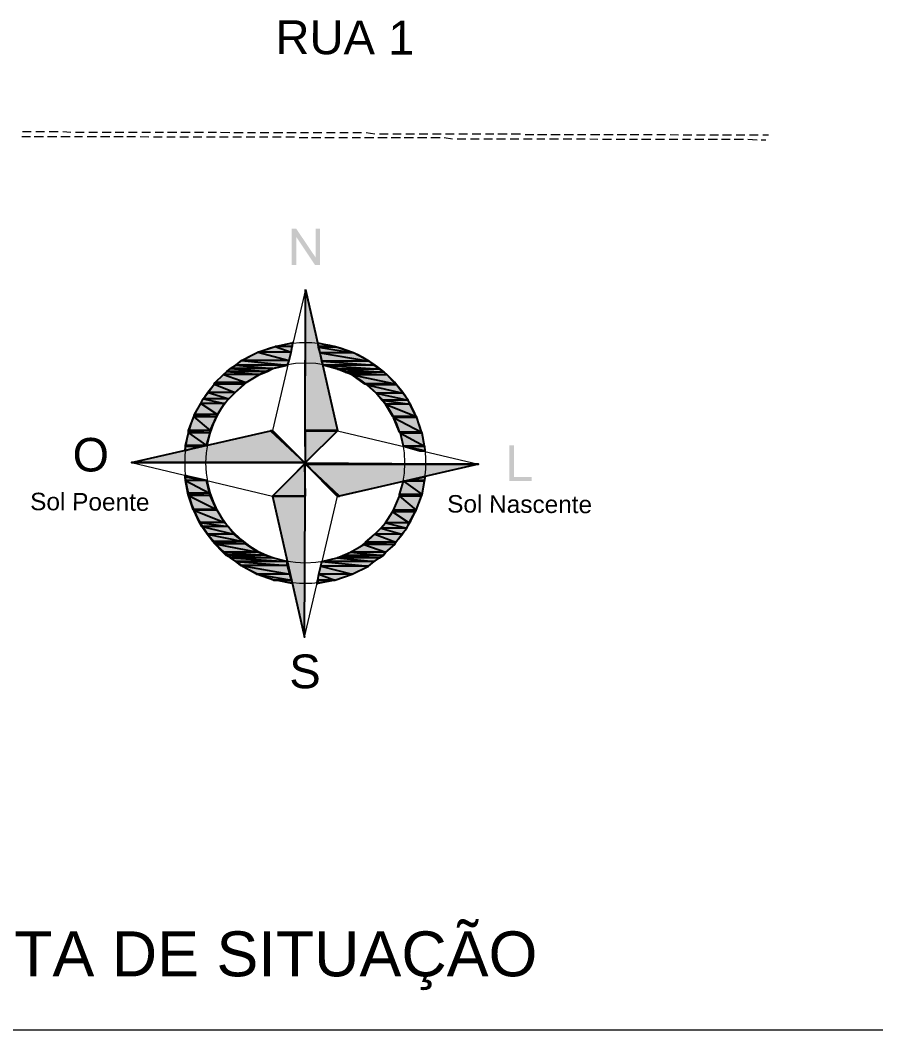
# Model space of a CAD drawing. Header units: millimetres. Extents: x 40 to 176, y -32 to 59.
# Drawn here: x 139.939 to 144.076, y -18.256 to -13.414 of the extents above; entities that cross this region are included whole.
import ezdxf

# ---------------------------------------------------------------- set-up
doc = ezdxf.new("R2010")
doc.units = ezdxf.units.MM
doc.layers.add('18 - Planta de situação', color=6, linetype='Continuous')
doc.styles.add('Arial0', font='arial.ttf', dxfattribs={"height": 3.14658})

msp = doc.modelspace()

# ---------------------------------------------------------------- hatches: boundary and pattern name
at = {"layer": '18 - Planta de situação', "true_color": 0x989898}
for points in [[(141.241, -14.5877), (141.241, -14.4145), (141.2634, -14.4145), (141.3556, -14.5514), (141.3556, -14.4145), (141.3779, -14.4145), (141.3779, -14.5877), (141.3528, -14.5877), (141.2634, -14.4536), (141.2634, -14.5877)], [(142.2858, -15.6241), (142.2858, -15.4537), (142.3082, -15.4537), (142.3082, -15.6046), (142.392, -15.6046), (142.392, -15.6241)]]:
    msp.add_hatch(color=252, dxfattribs=at).paths.add_polyline_path(points)
at = {"layer": '18 - Planta de situação', "true_color": 0x000008}
for points in [[(141.3081, -14.7051), (141.4617, -15.3811), (141.3053, -15.3811)], [(141.3667, -14.9621), (141.445, -14.9788), (141.3695, -14.9788)], [(141.1488, -15.3811), (141.1516, -15.3839), (141.1405, -15.3839)], [(141.3053, -15.3839), (141.4617, -15.3839), (141.3081, -15.5347)], [(140.7326, -15.4565), (140.8108, -15.4565), (140.7298, -15.4789)], [(141.7774, -15.4565), (141.878, -15.4565), (141.8807, -15.4789)], [(140.4728, -15.5347), (141.3025, -15.5347), (141.3053, -15.5375)], [(141.3053, -15.5375), (141.3053, -15.5431), (141.3025, -15.5431)], [(141.3053, -15.5375), (142.1377, -15.5431), (141.3081, -15.5431)], [(141.3081, -15.5431), (142.1377, -15.5431), (141.4701, -15.6968)], [(140.7298, -15.5962), (140.755, -15.6046), (140.7298, -15.6046)], [(141.8807, -15.6046), (141.878, -15.6213), (141.7997, -15.6213)], [(141.1656, -16.099), (141.241, -16.099), (141.2438, -16.1158)], [(141.3667, -16.099), (141.4478, -16.099), (141.3667, -16.1158)]]:
    msp.add_hatch(color=8, dxfattribs=at).paths.add_polyline_path(points)
h = msp.add_hatch(color=8, dxfattribs=at)
h.paths.add_polyline_path([(141.2382, -15.0068), (141.079, -15.0068), (141.2299, -15.0459)])
h.paths.add_polyline_path([(141.079, -15.0068), (141.2299, -15.0459), (141.0008, -15.0459)])
h = msp.add_hatch(color=8, dxfattribs=at)
h.paths.add_polyline_path([(141.2438, -14.9788), (141.1628, -14.9788), (141.2382, -15.0068)])
h.paths.add_polyline_path([(141.1628, -14.9788), (141.2382, -15.0068), (141.079, -15.0068)])
h = msp.add_hatch(color=8, dxfattribs=at)
h.paths.add_polyline_path([(141.2466, -14.9621), (141.2438, -14.9621), (141.2438, -14.9788)])
h.paths.add_polyline_path([(141.2438, -14.9621), (141.2438, -14.9788), (141.1628, -14.9788)])
h = msp.add_hatch(color=8, dxfattribs=at)
h.paths.add_polyline_path([(141.445, -14.9788), (141.3695, -14.9788), (141.4561, -14.9816)])
h.paths.add_polyline_path([(141.3695, -14.9788), (141.4561, -14.9816), (141.3695, -14.9816)])
h = msp.add_hatch(color=8, dxfattribs=at)
h.paths.add_polyline_path([(141.4561, -14.9816), (141.3695, -14.9816), (141.5371, -15.0096)])
h.paths.add_polyline_path([(141.3695, -14.9816), (141.5371, -15.0096), (141.3779, -15.0096)])
h = msp.add_hatch(color=8, dxfattribs=at)
h.paths.add_polyline_path([(141.2299, -15.0459), (141.0008, -15.0459), (141.2215, -15.0682)])
h.paths.add_polyline_path([(141.0008, -15.0459), (141.2215, -15.0682), (140.9729, -15.0682)])
h = msp.add_hatch(color=8, dxfattribs=at)
h.paths.add_polyline_path([(141.5371, -15.0096), (141.3779, -15.0096), (141.6126, -15.0487)])
h.paths.add_polyline_path([(141.3779, -15.0096), (141.6126, -15.0487), (141.3863, -15.0487)])
h = msp.add_hatch(color=8, dxfattribs=at)
h.paths.add_polyline_path([(141.6126, -15.0487), (141.3863, -15.0487), (141.6377, -15.0682)])
h.paths.add_polyline_path([(141.3863, -15.0487), (141.6377, -15.0682), (141.3919, -15.0682)])
h = msp.add_hatch(color=8, dxfattribs=at)
h.paths.add_polyline_path([(141.1237, -15.099), (140.9309, -15.099), (141.0874, -15.1129)])
h.paths.add_polyline_path([(140.9309, -15.099), (141.0874, -15.1129), (140.9142, -15.1129)])
h = msp.add_hatch(color=8, dxfattribs=at)
h.paths.add_polyline_path([(141.1516, -15.085), (140.9477, -15.085), (141.1237, -15.099)])
h.paths.add_polyline_path([(140.9477, -15.085), (141.1237, -15.099), (140.9309, -15.099)])
h = msp.add_hatch(color=8, dxfattribs=at)
h.paths.add_polyline_path([(141.2215, -15.0682), (140.9729, -15.0682), (141.1516, -15.085)])
h.paths.add_polyline_path([(140.9729, -15.0682), (141.1516, -15.085), (140.9477, -15.085)])
h = msp.add_hatch(color=8, dxfattribs=at)
h.paths.add_polyline_path([(141.6377, -15.0682), (141.3919, -15.0682), (141.6629, -15.0878)])
h.paths.add_polyline_path([(141.3919, -15.0682), (141.6629, -15.0878), (141.4617, -15.0878)])
h = msp.add_hatch(color=8, dxfattribs=at)
h.paths.add_polyline_path([(141.6629, -15.0878), (141.4617, -15.0878), (141.6852, -15.1017)])
h.paths.add_polyline_path([(141.4617, -15.0878), (141.6852, -15.1017), (141.498, -15.1017)])
h = msp.add_hatch(color=8, dxfattribs=at)
h.paths.add_polyline_path([(141.6852, -15.1017), (141.498, -15.1017), (141.6992, -15.1157)])
h.paths.add_polyline_path([(141.498, -15.1017), (141.6992, -15.1157), (141.5316, -15.1157)])
h = msp.add_hatch(color=8, dxfattribs=at)
h.paths.add_polyline_path([(141.0231, -15.152), (140.8751, -15.152), (141.0148, -15.1604)])
h.paths.add_polyline_path([(140.8751, -15.152), (141.0148, -15.1604), (140.8695, -15.1604)])
h = msp.add_hatch(color=8, dxfattribs=at)
h.paths.add_polyline_path([(141.0874, -15.1129), (140.9142, -15.1129), (141.0231, -15.152)])
h.paths.add_polyline_path([(140.9142, -15.1129), (141.0231, -15.152), (140.8751, -15.152)])
h = msp.add_hatch(color=8, dxfattribs=at)
h.paths.add_polyline_path([(141.6992, -15.1157), (141.5316, -15.1157), (141.7383, -15.1576)])
h.paths.add_polyline_path([(141.5316, -15.1157), (141.7383, -15.1576), (141.5902, -15.1576)])
h = msp.add_hatch(color=8, dxfattribs=at)
h.paths.add_polyline_path([(140.9701, -15.1995), (140.8416, -15.1995), (140.9393, -15.2302)])
h.paths.add_polyline_path([(140.8416, -15.1995), (140.9393, -15.2302), (140.8164, -15.2302)])
h = msp.add_hatch(color=8, dxfattribs=at)
h.paths.add_polyline_path([(141.0148, -15.1604), (140.8695, -15.1604), (140.9701, -15.1995)])
h.paths.add_polyline_path([(140.8695, -15.1604), (140.9701, -15.1995), (140.8416, -15.1995)])
h = msp.add_hatch(color=8, dxfattribs=at)
h.paths.add_polyline_path([(141.7383, -15.1576), (141.5902, -15.1576), (141.7439, -15.1632)])
h.paths.add_polyline_path([(141.5902, -15.1576), (141.7439, -15.1632), (141.6014, -15.1632)])
h = msp.add_hatch(color=8, dxfattribs=at)
h.paths.add_polyline_path([(141.7439, -15.1632), (141.6014, -15.1632), (141.7746, -15.2023)])
h.paths.add_polyline_path([(141.6014, -15.1632), (141.7746, -15.2023), (141.6461, -15.2023)])
h = msp.add_hatch(color=8, dxfattribs=at)
h.paths.add_polyline_path([(140.9393, -15.2302), (140.8164, -15.2302), (140.9198, -15.2526)])
h.paths.add_polyline_path([(140.8164, -15.2302), (140.9198, -15.2526), (140.8052, -15.2526)])
h = msp.add_hatch(color=8, dxfattribs=at)
h.paths.add_polyline_path([(141.7746, -15.2023), (141.6461, -15.2023), (141.7997, -15.2358)])
h.paths.add_polyline_path([(141.6461, -15.2023), (141.7997, -15.2358), (141.674, -15.2358)])
h = msp.add_hatch(color=8, dxfattribs=at)
h.paths.add_polyline_path([(141.7997, -15.2358), (141.674, -15.2358), (141.8081, -15.2554)])
h.paths.add_polyline_path([(141.674, -15.2358), (141.8081, -15.2554), (141.6908, -15.2554)])
h = msp.add_hatch(color=8, dxfattribs=at)
h.paths.add_polyline_path([(140.9198, -15.2526), (140.8052, -15.2526), (140.8863, -15.3057)])
h.paths.add_polyline_path([(140.8052, -15.2526), (140.8863, -15.3057), (140.7745, -15.3057)])
h = msp.add_hatch(color=8, dxfattribs=at)
h.paths.add_polyline_path([(141.8081, -15.2554), (141.6908, -15.2554), (141.8388, -15.3141)])
h.paths.add_polyline_path([(141.6908, -15.2554), (141.8388, -15.3141), (141.7271, -15.3141)])
h = msp.add_hatch(color=8, dxfattribs=at)
h.paths.add_polyline_path([(140.8807, -15.3168), (140.7717, -15.3168), (140.8499, -15.3811)])
h.paths.add_polyline_path([(140.7717, -15.3168), (140.8499, -15.3811), (140.7466, -15.3811)])
h = msp.add_hatch(color=8, dxfattribs=at)
h.paths.add_polyline_path([(140.8863, -15.3057), (140.7745, -15.3057), (140.8807, -15.3168)])
h.paths.add_polyline_path([(140.7745, -15.3057), (140.8807, -15.3168), (140.7717, -15.3168)])
h = msp.add_hatch(color=8, dxfattribs=at)
h.paths.add_polyline_path([(141.8388, -15.3141), (141.7271, -15.3141), (141.8416, -15.3196)])
h.paths.add_polyline_path([(141.7271, -15.3141), (141.8416, -15.3196), (141.7299, -15.3196)])
h = msp.add_hatch(color=8, dxfattribs=at)
h.paths.add_polyline_path([(141.8416, -15.3196), (141.7299, -15.3196), (141.864, -15.3895)])
h.paths.add_polyline_path([(141.7299, -15.3196), (141.864, -15.3895), (141.7578, -15.3895)])
h = msp.add_hatch(color=8, dxfattribs=at)
h.paths.add_polyline_path([(141.1516, -15.3839), (141.1405, -15.3839), (141.3025, -15.5347)])
h.paths.add_polyline_path([(141.1405, -15.3839), (141.3025, -15.5347), (140.4728, -15.5347)])
h = msp.add_hatch(color=8, dxfattribs=at)
h.paths.add_polyline_path([(140.8499, -15.3923), (140.7466, -15.3923), (140.8332, -15.4537)])
h.paths.add_polyline_path([(140.7466, -15.3923), (140.8332, -15.4537), (140.7326, -15.4537)])
h = msp.add_hatch(color=8, dxfattribs=at)
h.paths.add_polyline_path([(140.8499, -15.3811), (140.7466, -15.3811), (140.8499, -15.3923)])
h.paths.add_polyline_path([(140.7466, -15.3811), (140.8499, -15.3923), (140.7466, -15.3923)])
h = msp.add_hatch(color=8, dxfattribs=at)
h.paths.add_polyline_path([(141.4617, -15.3811), (141.3053, -15.3811), (141.4617, -15.3839)])
h.paths.add_polyline_path([(141.3053, -15.3811), (141.4617, -15.3839), (141.3053, -15.3839)])
h = msp.add_hatch(color=8, dxfattribs=at)
h.paths.add_polyline_path([(141.3053, -15.3839), (141.3053, -15.5347), (141.3081, -15.5347)])
h.paths.add_polyline_path([(141.3053, -15.5347), (141.3081, -15.5347), (141.3053, -15.5375)])
h = msp.add_hatch(color=8, dxfattribs=at)
h.paths.add_polyline_path([(141.864, -15.3895), (141.7578, -15.3895), (141.8668, -15.3951)])
h.paths.add_polyline_path([(141.7578, -15.3895), (141.8668, -15.3951), (141.7634, -15.3951)])
h = msp.add_hatch(color=8, dxfattribs=at)
h.paths.add_polyline_path([(141.8668, -15.3951), (141.7634, -15.3951), (141.878, -15.4565)])
h.paths.add_polyline_path([(141.7634, -15.3951), (141.878, -15.4565), (141.7774, -15.4565)])
h = msp.add_hatch(color=8, dxfattribs=at)
h.paths.add_polyline_path([(140.8332, -15.4537), (140.7326, -15.4537), (140.8108, -15.4565)])
h.paths.add_polyline_path([(140.7326, -15.4537), (140.8108, -15.4565), (140.7326, -15.4565)])
h = msp.add_hatch(color=8, dxfattribs=at)
h.paths.add_polyline_path([(141.7774, -15.4565), (141.8556, -15.4789), (141.8807, -15.4789)])
h.paths.add_polyline_path([(141.8556, -15.4789), (141.8807, -15.4789), (141.8807, -15.4817)])
h = msp.add_hatch(color=8, dxfattribs=at)
h.paths.add_polyline_path([(141.3053, -15.5431), (141.3025, -15.5431), (141.3053, -15.6968)])
h.paths.add_polyline_path([(141.3025, -15.5431), (141.3053, -15.6968), (141.1488, -15.6968)])
h.paths.add_polyline_path([(141.3053, -15.6968), (141.1488, -15.6968), (141.3025, -16.3728)])
h = msp.add_hatch(color=8, dxfattribs=at)
h.paths.add_polyline_path([(141.3081, -15.5431), (141.4589, -15.6968), (141.4701, -15.6968)])
h.paths.add_polyline_path([(141.4589, -15.6968), (141.4701, -15.6968), (141.4617, -15.6968)])
h = msp.add_hatch(color=8, dxfattribs=at)
h.paths.add_polyline_path([(140.755, -15.6046), (140.7298, -15.6046), (140.8332, -15.6213)])
h.paths.add_polyline_path([(140.7298, -15.6046), (140.8332, -15.6213), (140.7326, -15.6213)])
h = msp.add_hatch(color=8, dxfattribs=at)
h.paths.add_polyline_path([(140.8332, -15.6213), (140.7326, -15.6213), (140.8471, -15.6828)])
h.paths.add_polyline_path([(140.7326, -15.6213), (140.8471, -15.6828), (140.7438, -15.6828)])
h = msp.add_hatch(color=8, dxfattribs=at)
h.paths.add_polyline_path([(141.878, -15.6241), (141.7774, -15.6241), (141.8668, -15.6884)])
h.paths.add_polyline_path([(141.7774, -15.6241), (141.8668, -15.6884), (141.7578, -15.6884)])
h = msp.add_hatch(color=8, dxfattribs=at)
h.paths.add_polyline_path([(141.878, -15.6213), (141.7997, -15.6213), (141.878, -15.6241)])
h.paths.add_polyline_path([(141.7997, -15.6213), (141.878, -15.6241), (141.7774, -15.6241)])
h = msp.add_hatch(color=8, dxfattribs=at)
h.paths.add_polyline_path([(140.8471, -15.6828), (140.7438, -15.6828), (140.8499, -15.694)])
h.paths.add_polyline_path([(140.7438, -15.6828), (140.8499, -15.694), (140.7466, -15.694)])
h = msp.add_hatch(color=8, dxfattribs=at)
h.paths.add_polyline_path([(140.8499, -15.694), (140.7466, -15.694), (140.8807, -15.761)])
h.paths.add_polyline_path([(140.7466, -15.694), (140.8807, -15.761), (140.7689, -15.761)])
h = msp.add_hatch(color=8, dxfattribs=at)
h.paths.add_polyline_path([(141.864, -15.6968), (141.7578, -15.6968), (141.8388, -15.7638)])
h.paths.add_polyline_path([(141.7578, -15.6968), (141.8388, -15.7638), (141.7299, -15.7638)])
h = msp.add_hatch(color=8, dxfattribs=at)
h.paths.add_polyline_path([(141.8668, -15.6884), (141.7578, -15.6884), (141.864, -15.6968)])
h.paths.add_polyline_path([(141.7578, -15.6884), (141.864, -15.6968), (141.7578, -15.6968)])
h = msp.add_hatch(color=8, dxfattribs=at)
h.paths.add_polyline_path([(140.8807, -15.761), (140.7689, -15.761), (140.8835, -15.7638)])
h.paths.add_polyline_path([(140.7689, -15.761), (140.8835, -15.7638), (140.7717, -15.7638)])
h = msp.add_hatch(color=8, dxfattribs=at)
h.paths.add_polyline_path([(140.8835, -15.7638), (140.7717, -15.7638), (140.9198, -15.8225)])
h.paths.add_polyline_path([(140.7717, -15.7638), (140.9198, -15.8225), (140.7997, -15.8225)])
h = msp.add_hatch(color=8, dxfattribs=at)
h.paths.add_polyline_path([(141.8333, -15.7722), (141.7243, -15.7722), (141.8053, -15.8253)])
h.paths.add_polyline_path([(141.7243, -15.7722), (141.8053, -15.8253), (141.6908, -15.8253)])
h = msp.add_hatch(color=8, dxfattribs=at)
h.paths.add_polyline_path([(141.8388, -15.7638), (141.7299, -15.7638), (141.8333, -15.7722)])
h.paths.add_polyline_path([(141.7299, -15.7638), (141.8333, -15.7722), (141.7243, -15.7722)])
h = msp.add_hatch(color=8, dxfattribs=at)
h.paths.add_polyline_path([(140.9198, -15.8225), (140.7997, -15.8225), (140.9365, -15.842)])
h.paths.add_polyline_path([(140.7997, -15.8225), (140.9365, -15.842), (140.8108, -15.842)])
h = msp.add_hatch(color=8, dxfattribs=at)
h.paths.add_polyline_path([(141.8053, -15.8253), (141.6908, -15.8253), (141.7941, -15.8504)])
h.paths.add_polyline_path([(141.6908, -15.8253), (141.7941, -15.8504), (141.6684, -15.8504)])
h = msp.add_hatch(color=8, dxfattribs=at)
h.paths.add_polyline_path([(140.9365, -15.842), (140.8108, -15.842), (140.9645, -15.8783)])
h.paths.add_polyline_path([(140.8108, -15.842), (140.9645, -15.8783), (140.836, -15.8783)])
h = msp.add_hatch(color=8, dxfattribs=at)
h.paths.add_polyline_path([(140.9645, -15.8783), (140.836, -15.8783), (141.0092, -15.9147)])
h.paths.add_polyline_path([(140.836, -15.8783), (141.0092, -15.9147), (140.8639, -15.9147)])
h = msp.add_hatch(color=8, dxfattribs=at)
h.paths.add_polyline_path([(141.769, -15.8783), (141.6405, -15.8783), (141.7411, -15.9175)])
h.paths.add_polyline_path([(141.6405, -15.8783), (141.7411, -15.9175), (141.5958, -15.9175)])
h = msp.add_hatch(color=8, dxfattribs=at)
h.paths.add_polyline_path([(141.7941, -15.8504), (141.6684, -15.8504), (141.769, -15.8783)])
h.paths.add_polyline_path([(141.6684, -15.8504), (141.769, -15.8783), (141.6405, -15.8783)])
h = msp.add_hatch(color=8, dxfattribs=at)
h.paths.add_polyline_path([(141.0092, -15.9147), (140.8639, -15.9147), (141.0203, -15.9258)])
h.paths.add_polyline_path([(140.8639, -15.9147), (141.0203, -15.9258), (140.8723, -15.9258)])
h = msp.add_hatch(color=8, dxfattribs=at)
h.paths.add_polyline_path([(141.0203, -15.9258), (140.8723, -15.9258), (141.079, -15.9649)])
h.paths.add_polyline_path([(140.8723, -15.9258), (141.079, -15.9649), (140.9114, -15.9649)])
h = msp.add_hatch(color=8, dxfattribs=at)
h.paths.add_polyline_path([(141.7411, -15.9175), (141.5958, -15.9175), (141.7355, -15.9286)])
h.paths.add_polyline_path([(141.5958, -15.9175), (141.7355, -15.9286), (141.5874, -15.9286)])
h = msp.add_hatch(color=8, dxfattribs=at)
h.paths.add_polyline_path([(141.079, -15.9649), (140.9114, -15.9649), (141.1125, -15.9789)])
h.paths.add_polyline_path([(140.9114, -15.9649), (141.1125, -15.9789), (140.9254, -15.9789)])
h = msp.add_hatch(color=8, dxfattribs=at)
h.paths.add_polyline_path([(141.6936, -15.9649), (141.5232, -15.9649), (141.6796, -15.9817)])
h.paths.add_polyline_path([(141.5232, -15.9649), (141.6796, -15.9817), (141.4869, -15.9817)])
h = msp.add_hatch(color=8, dxfattribs=at)
h.paths.add_polyline_path([(141.7355, -15.9286), (141.5874, -15.9286), (141.6936, -15.9649)])
h.paths.add_polyline_path([(141.5874, -15.9286), (141.6936, -15.9649), (141.5232, -15.9649)])
h = msp.add_hatch(color=8, dxfattribs=at)
h.paths.add_polyline_path([(141.1125, -15.9789), (140.9254, -15.9789), (141.1488, -15.9929)])
h.paths.add_polyline_path([(140.9254, -15.9789), (141.1488, -15.9929), (140.9477, -15.9929)])
h = msp.add_hatch(color=8, dxfattribs=at)
h.paths.add_polyline_path([(141.1488, -15.9929), (140.9477, -15.9929), (141.2187, -16.0096)])
h.paths.add_polyline_path([(140.9477, -15.9929), (141.2187, -16.0096), (140.9729, -16.0096)])
h = msp.add_hatch(color=8, dxfattribs=at)
h.paths.add_polyline_path([(141.2187, -16.0096), (140.9729, -16.0096), (141.2215, -16.0292)])
h.paths.add_polyline_path([(140.9729, -16.0096), (141.2215, -16.0292), (140.998, -16.0292)])
h = msp.add_hatch(color=8, dxfattribs=at)
h.paths.add_polyline_path([(141.6377, -16.0096), (141.3863, -16.0096), (141.6098, -16.032)])
h.paths.add_polyline_path([(141.3863, -16.0096), (141.6098, -16.032), (141.3807, -16.032)])
h = msp.add_hatch(color=8, dxfattribs=at)
h.paths.add_polyline_path([(141.6629, -15.9929), (141.4589, -15.9929), (141.6377, -16.0096)])
h.paths.add_polyline_path([(141.4589, -15.9929), (141.6377, -16.0096), (141.3863, -16.0096)])
h = msp.add_hatch(color=8, dxfattribs=at)
h.paths.add_polyline_path([(141.6796, -15.9817), (141.4869, -15.9817), (141.6629, -15.9929)])
h.paths.add_polyline_path([(141.4869, -15.9817), (141.6629, -15.9929), (141.4589, -15.9929)])
h = msp.add_hatch(color=8, dxfattribs=at)
h.paths.add_polyline_path([(141.2215, -16.0292), (140.998, -16.0292), (141.2326, -16.0711)])
h.paths.add_polyline_path([(140.998, -16.0292), (141.2326, -16.0711), (141.0734, -16.0711)])
h = msp.add_hatch(color=8, dxfattribs=at)
h.paths.add_polyline_path([(141.2326, -16.0711), (141.0734, -16.0711), (141.241, -16.099)])
h.paths.add_polyline_path([(141.0734, -16.0711), (141.241, -16.099), (141.1544, -16.099)])
h = msp.add_hatch(color=8, dxfattribs=at)
h.paths.add_polyline_path([(141.5316, -16.0711), (141.3723, -16.0711), (141.4478, -16.099)])
h.paths.add_polyline_path([(141.3723, -16.0711), (141.4478, -16.099), (141.3667, -16.099)])
h = msp.add_hatch(color=8, dxfattribs=at)
h.paths.add_polyline_path([(141.6098, -16.032), (141.3807, -16.032), (141.5316, -16.0711)])
h.paths.add_polyline_path([(141.3807, -16.032), (141.5316, -16.0711), (141.3723, -16.0711)])
h = msp.add_hatch(color=8, dxfattribs=at)
h.paths.add_polyline_path([(141.3667, -16.1158), (141.3612, -16.1158)])
h.paths.add_polyline_path([(141.3667, -16.1158), (141.3612, -16.1158), (141.3667, -16.099)])

# ---------------------------------------------------------------- linework, layer by layer
at = {"layer": '18 - Planta de situação', "color": 251, "linetype": 'Continuous', "lineweight": 13, "true_color": 0x545454}
for points in [[(139.9895, -13.9732), (139.9476, -13.9732), (139.9476, -13.9732)], [(139.9504, -13.948), (139.9923, -13.948), (139.9923, -13.948)], [(140.051, -13.9732), (140.0063, -13.9732), (140.0063, -13.9732)], [(140.0147, -13.948), (140.0566, -13.948), (140.0566, -13.948)], [(140.1152, -13.9732), (140.0705, -13.9732), (140.0705, -13.9732)], [(140.0789, -13.948), (140.1208, -13.948), (140.1208, -13.948)], [(140.1795, -13.9732), (140.1348, -13.9732), (140.1348, -13.9732)], [(140.1432, -13.948), (140.1823, -13.9508), (140.1823, -13.9508)], [(140.2382, -13.9732), (140.199, -13.9732), (140.199, -13.9732)], [(140.2046, -13.9508), (140.2465, -13.9508), (140.2465, -13.9508)], [(140.3052, -13.9732), (140.2605, -13.9732), (140.2605, -13.9732)], [(140.2689, -13.9508), (140.3108, -13.9508), (140.3108, -13.9508)], [(140.3695, -13.9732), (140.3248, -13.9732), (140.3248, -13.9732)], [(140.3331, -13.9508), (140.375, -13.9508), (140.375, -13.9508)], [(140.4337, -13.9732), (140.389, -13.9732), (140.389, -13.9732)], [(140.3946, -13.9508), (140.4365, -13.9508), (140.4365, -13.9508)], [(140.4924, -13.9732), (140.4505, -13.9732), (140.4505, -13.9732)], [(140.4588, -13.9508), (140.5007, -13.9508), (140.5007, -13.9508)], [(140.5566, -13.976), (140.5147, -13.9732), (140.5147, -13.9732)], [(140.5231, -13.9508), (140.565, -13.9508), (140.565, -13.9508)], [(140.6209, -13.976), (140.579, -13.976), (140.579, -13.976)], [(140.5873, -13.9508), (140.6265, -13.9508), (140.6265, -13.9508)], [(140.6823, -13.976), (140.6432, -13.976), (140.6432, -13.976)], [(140.646, -13.9508), (140.6907, -13.9508), (140.6907, -13.9508)], [(140.7466, -13.976), (140.7047, -13.976), (140.7047, -13.976)], [(140.7103, -13.9508), (140.755, -13.9508), (140.755, -13.9508)], [(140.8108, -13.976), (140.7689, -13.976), (140.7689, -13.976)], [(140.7745, -13.9508), (140.8192, -13.9508), (140.8192, -13.9508)], [(140.8751, -13.976), (140.8332, -13.976), (140.8332, -13.976)], [(140.8416, -13.9508), (140.8807, -13.9508), (140.8807, -13.9508)], [(140.9365, -13.976), (140.8946, -13.976), (140.8946, -13.976)], [(140.9002, -13.9508), (140.9449, -13.9536), (140.9449, -13.9536)], [(141.0008, -13.976), (140.9589, -13.976), (140.9589, -13.976)], [(140.9645, -13.9536), (141.0092, -13.9536), (141.0092, -13.9536)], [(141.065, -13.976), (141.0231, -13.976), (141.0231, -13.976)], [(141.0287, -13.9536), (141.0678, -13.9536), (141.0678, -13.9536)], [(141.1265, -13.976), (141.0874, -13.976), (141.0874, -13.976)], [(141.0902, -13.9536), (141.1321, -13.9536), (141.1321, -13.9536)], [(141.1907, -13.976), (141.1488, -13.976), (141.1488, -13.976)], [(141.1544, -13.9536), (141.1991, -13.9536), (141.1991, -13.9536)], [(141.255, -13.976), (141.2131, -13.976), (141.2131, -13.976)], [(141.2187, -13.9536), (141.2634, -13.9536), (141.2634, -13.9536)], [(141.3192, -13.9788), (141.2773, -13.9788), (141.2773, -13.9788)], [(141.2829, -13.9536), (141.322, -13.9536), (141.322, -13.9536)], [(141.3807, -13.9788), (141.336, -13.9788), (141.336, -13.9788)], [(141.3444, -13.9536), (141.3863, -13.9536), (141.3863, -13.9536)], [(141.445, -13.9788), (141.4003, -13.9788), (141.4003, -13.9788)], [(141.4086, -13.9536), (141.4505, -13.9536), (141.4505, -13.9536)], [(141.5092, -13.9788), (141.4673, -13.9788), (141.4673, -13.9788)], [(141.4729, -13.9536), (141.512, -13.9536), (141.512, -13.9536)], [(141.5707, -13.9788), (141.5316, -13.9788), (141.5316, -13.9788)], [(141.5343, -13.9536), (141.5763, -13.9536), (141.5763, -13.9536)], [(141.6349, -13.9788), (141.5902, -13.9788), (141.5902, -13.9788)], [(141.5986, -13.9536), (141.6405, -13.9592), (141.6405, -13.9592)], [(141.6992, -13.9788), (141.6545, -13.9788), (141.6545, -13.9788)], [(141.6629, -13.9592), (141.7048, -13.9592), (141.7048, -13.9592)], [(141.7634, -13.9788), (141.7187, -13.9788), (141.7187, -13.9788)], [(141.7271, -13.9592), (141.7662, -13.9592), (141.7662, -13.9592)], [(141.8249, -13.9788), (141.7802, -13.9788), (141.7802, -13.9788)], [(141.7886, -13.9592), (141.8305, -13.9592), (141.8305, -13.9592)], [(141.8891, -13.9788), (141.8444, -13.9788), (141.8444, -13.9788)], [(141.8528, -13.9592), (141.8947, -13.9592), (141.8947, -13.9592)], [(141.9534, -13.9788), (141.9087, -13.9788), (141.9087, -13.9788)], [(141.9171, -13.9592), (141.959, -13.9592), (141.959, -13.9592)], [(142.012, -13.9843), (141.9729, -13.9788), (141.9729, -13.9788)], [(141.9785, -13.9592), (142.0204, -13.9592), (142.0204, -13.9592)], [(142.0763, -13.9843), (142.0344, -13.9843), (142.0344, -13.9843)], [(142.0428, -13.9592), (142.0847, -13.9592), (142.0847, -13.9592)], [(142.1405, -13.9843), (142.0986, -13.9843), (142.0986, -13.9843)], [(142.107, -13.9592), (142.1489, -13.9592), (142.1489, -13.9592)], [(142.2048, -13.9843), (142.1629, -13.9843), (142.1629, -13.9843)], [(142.1713, -13.9592), (142.2104, -13.9592), (142.2104, -13.9592)], [(142.2663, -13.9843), (142.2243, -13.9843), (142.2243, -13.9843)], [(142.2299, -13.9592), (142.2746, -13.9592), (142.2746, -13.9592)], [(142.3305, -13.9843), (142.2886, -13.9843), (142.2886, -13.9843)], [(142.2942, -13.9592), (142.3389, -13.9592), (142.3389, -13.9592)], [(142.3948, -13.9843), (142.3528, -13.9843), (142.3528, -13.9843)], [(142.3612, -13.962), (142.4031, -13.962), (142.4031, -13.962)], [(142.4562, -13.9843), (142.4171, -13.9843), (142.4171, -13.9843)], [(142.4199, -13.962), (142.4646, -13.962), (142.4646, -13.962)], [(142.5205, -13.9843), (142.4786, -13.9843), (142.4786, -13.9843)], [(142.4841, -13.962), (142.5288, -13.962), (142.5288, -13.962)], [(142.5847, -13.9843), (142.5428, -13.9843), (142.5428, -13.9843)], [(142.5484, -13.962), (142.5931, -13.962), (142.5931, -13.962)], [(142.649, -13.9843), (142.6071, -13.9843), (142.6071, -13.9843)], [(142.6126, -13.962), (142.6518, -13.962), (142.6518, -13.962)], [(142.7104, -13.9871), (142.6713, -13.9843), (142.6713, -13.9843)], [(142.6741, -13.962), (142.7188, -13.962), (142.7188, -13.962)], [(142.7747, -13.9871), (142.7328, -13.9871), (142.7328, -13.9871)], [(142.7384, -13.962), (142.7831, -13.962), (142.7831, -13.962)], [(142.8389, -13.9871), (142.797, -13.9871), (142.797, -13.9871)], [(142.8026, -13.962), (142.8473, -13.962), (142.8473, -13.962)], [(142.9004, -13.9871), (142.8613, -13.9871), (142.8613, -13.9871)], [(142.8641, -13.962), (142.906, -13.962), (142.906, -13.962)], [(142.9646, -13.9871), (142.9199, -13.9871), (142.9199, -13.9871)], [(142.9283, -13.962), (142.9702, -13.962), (142.9702, -13.962)], [(143.0289, -13.9871), (142.987, -13.9871), (142.987, -13.9871)], [(142.9926, -13.962), (143.0345, -13.962), (143.0345, -13.962)], [(143.0931, -13.9871), (143.0512, -13.9871), (143.0512, -13.9871)], [(143.0568, -13.962), (143.0959, -13.9648), (143.0959, -13.9648)], [(143.1546, -13.9871), (143.1155, -13.9871), (143.1155, -13.9871)], [(143.1183, -13.9648), (143.1602, -13.9648), (143.1602, -13.9648)], [(143.2188, -13.9871), (143.1741, -13.9871), (143.1741, -13.9871)], [(143.1825, -13.9648), (143.2244, -13.9648), (143.2244, -13.9648)], [(143.2831, -13.9871), (143.2384, -13.9871), (143.2384, -13.9871)], [(143.2468, -13.9648), (143.2887, -13.9648), (143.2887, -13.9648)], [(143.3445, -13.9871), (143.3026, -13.9871), (143.3026, -13.9871)], [(143.3082, -13.9648), (143.3501, -13.9648), (143.3501, -13.9648)], [(143.4088, -13.9871), (143.3641, -13.9871), (143.3641, -13.9871)], [(143.3725, -13.9648), (143.4144, -13.9648), (143.4144, -13.9648)], [(143.4731, -13.9899), (143.4284, -13.9871), (143.4284, -13.9871)], [(143.4367, -13.9648), (143.4786, -13.9648), (143.4786, -13.9648)], [(143.515, -13.9899), (143.4926, -13.9899), (143.4926, -13.9899)], [(143.501, -13.9648), (143.5289, -13.9648), (143.5289, -13.9648)]]:
    msp.add_lwpolyline(points, dxfattribs=at)
at = {"layer": '18 - Planta de situação', "color": 252, "linetype": 'Continuous', "lineweight": 9, "true_color": 0x989898}
for points in [[(141.3081, -14.7051), (141.1488, -15.3811), (141.1488, -15.3811)], [(141.4617, -15.3839), (142.1377, -15.5431), (142.1377, -15.5431)], [(140.4728, -15.5347), (141.1488, -15.6968), (141.1488, -15.6968)], [(141.3025, -16.3728), (141.4617, -15.6968), (141.4617, -15.6968)]]:
    msp.add_lwpolyline(points, dxfattribs=at)
at = {"layer": '18 - Planta de situação', "color": 8, "linetype": 'Continuous', "lineweight": -2, "true_color": 0x000008}
for points in [[(141.3081, -14.7051), (141.4617, -15.3811), (141.3053, -15.3811)], [(141.079, -15.0068), (141.2299, -15.0459), (141.0008, -15.0459)], [(141.1628, -14.9788), (141.2382, -15.0068), (141.079, -15.0068)], [(141.2382, -15.0068), (141.079, -15.0068), (141.2299, -15.0459)], [(141.2438, -14.9621), (141.2438, -14.9788), (141.1628, -14.9788)], [(141.2438, -14.9788), (141.1628, -14.9788), (141.2382, -15.0068)], [(141.2466, -14.9621), (141.2438, -14.9621), (141.2438, -14.9621)], [(141.2466, -14.9621), (141.2438, -14.9621), (141.2438, -14.9788)], [(141.3667, -14.9621), (141.445, -14.9788), (141.3695, -14.9788)], [(141.445, -14.9788), (141.3695, -14.9788), (141.4561, -14.9816)], [(141.3695, -14.9788), (141.4561, -14.9816), (141.3695, -14.9816)], [(141.4561, -14.9816), (141.3695, -14.9816), (141.5371, -15.0096)], [(141.3695, -14.9816), (141.5371, -15.0096), (141.3779, -15.0096)], [(141.0008, -15.0459), (141.2215, -15.0682), (140.9729, -15.0682)], [(141.2299, -15.0459), (141.0008, -15.0459), (141.2215, -15.0682)], [(141.5371, -15.0096), (141.3779, -15.0096), (141.6126, -15.0487)], [(141.3779, -15.0096), (141.6126, -15.0487), (141.3863, -15.0487)], [(141.6126, -15.0487), (141.3863, -15.0487), (141.6377, -15.0682)], [(141.3863, -15.0487), (141.6377, -15.0682), (141.3919, -15.0682)], [(140.9309, -15.099), (141.0874, -15.1129), (140.9142, -15.1129)], [(140.9477, -15.085), (141.1237, -15.099), (140.9309, -15.099)], [(141.1237, -15.099), (140.9309, -15.099), (141.0874, -15.1129)], [(140.9729, -15.0682), (141.1516, -15.085), (140.9477, -15.085)], [(141.1516, -15.085), (140.9477, -15.085), (141.1237, -15.099)], [(141.2215, -15.0682), (140.9729, -15.0682), (141.1516, -15.085)], [(141.6377, -15.0682), (141.3919, -15.0682), (141.6629, -15.0878)], [(141.3919, -15.0682), (141.6629, -15.0878), (141.4617, -15.0878)], [(141.6629, -15.0878), (141.4617, -15.0878), (141.6852, -15.1017)], [(141.4617, -15.0878), (141.6852, -15.1017), (141.498, -15.1017)], [(141.6852, -15.1017), (141.498, -15.1017), (141.6992, -15.1157)], [(141.498, -15.1017), (141.6992, -15.1157), (141.5316, -15.1157)], [(140.8751, -15.152), (141.0148, -15.1604), (140.8695, -15.1604)], [(140.9142, -15.1129), (141.0231, -15.152), (140.8751, -15.152)], [(141.0231, -15.152), (140.8751, -15.152), (141.0148, -15.1604)], [(141.0874, -15.1129), (140.9142, -15.1129), (141.0231, -15.152)], [(141.6992, -15.1157), (141.5316, -15.1157), (141.7383, -15.1576)], [(141.5316, -15.1157), (141.7383, -15.1576), (141.5902, -15.1576)], [(140.8416, -15.1995), (140.9393, -15.2302), (140.8164, -15.2302)], [(140.8695, -15.1604), (140.9701, -15.1995), (140.8416, -15.1995)], [(140.9701, -15.1995), (140.8416, -15.1995), (140.9393, -15.2302)], [(141.0148, -15.1604), (140.8695, -15.1604), (140.9701, -15.1995)], [(141.7383, -15.1576), (141.5902, -15.1576), (141.7439, -15.1632)], [(141.5902, -15.1576), (141.7439, -15.1632), (141.6014, -15.1632)], [(141.7439, -15.1632), (141.6014, -15.1632), (141.7746, -15.2023)], [(141.6014, -15.1632), (141.7746, -15.2023), (141.6461, -15.2023)], [(140.8164, -15.2302), (140.9198, -15.2526), (140.8052, -15.2526)], [(140.9393, -15.2302), (140.8164, -15.2302), (140.9198, -15.2526)], [(141.7746, -15.2023), (141.6461, -15.2023), (141.7997, -15.2358)], [(141.6461, -15.2023), (141.7997, -15.2358), (141.674, -15.2358)], [(141.7997, -15.2358), (141.674, -15.2358), (141.8081, -15.2554)], [(141.674, -15.2358), (141.8081, -15.2554), (141.6908, -15.2554)], [(140.8052, -15.2526), (140.8863, -15.3057), (140.7745, -15.3057)], [(140.9198, -15.2526), (140.8052, -15.2526), (140.8863, -15.3057)], [(141.8081, -15.2554), (141.6908, -15.2554), (141.8388, -15.3141)], [(141.6908, -15.2554), (141.8388, -15.3141), (141.7271, -15.3141)], [(140.7717, -15.3168), (140.8499, -15.3811), (140.7466, -15.3811)], [(140.7745, -15.3057), (140.8807, -15.3168), (140.7717, -15.3168)], [(140.8807, -15.3168), (140.7717, -15.3168), (140.8499, -15.3811)], [(140.8863, -15.3057), (140.7745, -15.3057), (140.8807, -15.3168)], [(141.8388, -15.3141), (141.7271, -15.3141), (141.8416, -15.3196)], [(141.7271, -15.3141), (141.8416, -15.3196), (141.7299, -15.3196)], [(141.8416, -15.3196), (141.7299, -15.3196), (141.864, -15.3895)], [(141.7299, -15.3196), (141.864, -15.3895), (141.7578, -15.3895)], [(141.1405, -15.3839), (141.3025, -15.5347), (140.4728, -15.5347)], [(140.7466, -15.3923), (140.8332, -15.4537), (140.7326, -15.4537)], [(140.8499, -15.3811), (140.7466, -15.3811), (140.8499, -15.3923)], [(140.7466, -15.3811), (140.8499, -15.3923), (140.7466, -15.3923)], [(140.8499, -15.3923), (140.7466, -15.3923), (140.8332, -15.4537)], [(141.1488, -15.3811), (141.1516, -15.3839), (141.1405, -15.3839)], [(141.1516, -15.3839), (141.1405, -15.3839), (141.3025, -15.5347)], [(141.4617, -15.3811), (141.3053, -15.3811), (141.4617, -15.3839)], [(141.3053, -15.3811), (141.4617, -15.3839), (141.3053, -15.3839)], [(141.3053, -15.3839), (141.3053, -15.5347), (141.3081, -15.5347)], [(141.3053, -15.3839), (141.4617, -15.3839), (141.3081, -15.5347)], [(141.864, -15.3895), (141.7578, -15.3895), (141.8668, -15.3951)], [(141.7578, -15.3895), (141.8668, -15.3951), (141.7634, -15.3951)], [(141.8668, -15.3951), (141.7634, -15.3951), (141.878, -15.4565)], [(141.7634, -15.3951), (141.878, -15.4565), (141.7774, -15.4565)], [(140.7326, -15.4565), (140.8108, -15.4565), (140.7298, -15.4789)], [(140.8332, -15.4537), (140.7326, -15.4537), (140.8108, -15.4565)], [(140.7326, -15.4537), (140.8108, -15.4565), (140.7326, -15.4565)], [(141.7774, -15.4565), (141.8556, -15.4789), (141.8807, -15.4789)], [(141.7774, -15.4565), (141.878, -15.4565), (141.8807, -15.4789)], [(141.8556, -15.4789), (141.8807, -15.4789), (141.8807, -15.4817)], [(140.4728, -15.5347), (141.3025, -15.5347), (141.3053, -15.5375)], [(141.3053, -15.5375), (141.3053, -15.5431), (141.3025, -15.5431)], [(141.3053, -15.5347), (141.3081, -15.5347), (141.3053, -15.5375)], [(141.3053, -15.5375), (142.1377, -15.5431), (141.3081, -15.5431)], [(141.3025, -15.5431), (141.3053, -15.6968), (141.1488, -15.6968)], [(141.3053, -15.5431), (141.3025, -15.5431), (141.3053, -15.6968)], [(141.3081, -15.5431), (141.4589, -15.6968), (141.4701, -15.6968)], [(141.3081, -15.5431), (142.1377, -15.5431), (141.4701, -15.6968)], [(140.7298, -15.5962), (140.755, -15.6046), (140.7298, -15.6046)], [(140.755, -15.6046), (140.7298, -15.6046), (140.8332, -15.6213)], [(140.7298, -15.6046), (140.8332, -15.6213), (140.7326, -15.6213)], [(140.8332, -15.6213), (140.7326, -15.6213), (140.8471, -15.6828)], [(140.7326, -15.6213), (140.8471, -15.6828), (140.7438, -15.6828)], [(141.7774, -15.6241), (141.8668, -15.6884), (141.7578, -15.6884)], [(141.7997, -15.6213), (141.878, -15.6241), (141.7774, -15.6241)], [(141.878, -15.6241), (141.7774, -15.6241), (141.8668, -15.6884)], [(141.8807, -15.6046), (141.878, -15.6213), (141.7997, -15.6213)], [(141.878, -15.6213), (141.7997, -15.6213), (141.878, -15.6241)], [(140.8471, -15.6828), (140.7438, -15.6828), (140.8499, -15.694)], [(140.7438, -15.6828), (140.8499, -15.694), (140.7466, -15.694)], [(140.8499, -15.694), (140.7466, -15.694), (140.8807, -15.761)], [(140.7466, -15.694), (140.8807, -15.761), (140.7689, -15.761)], [(141.3053, -15.6968), (141.1488, -15.6968), (141.3025, -16.3728)], [(141.1488, -15.6968), (141.3053, -15.6968), (141.3053, -15.6968)], [(141.3053, -15.6968), (141.3053, -15.6968), (141.1488, -15.6968)], [(141.4589, -15.6968), (141.4701, -15.6968), (141.4617, -15.6968)], [(141.7578, -15.6968), (141.8388, -15.7638), (141.7299, -15.7638)], [(141.8668, -15.6884), (141.7578, -15.6884), (141.864, -15.6968)], [(141.7578, -15.6884), (141.864, -15.6968), (141.7578, -15.6968)], [(141.864, -15.6968), (141.7578, -15.6968), (141.8388, -15.7638)], [(140.8807, -15.761), (140.7689, -15.761), (140.8835, -15.7638)], [(140.7689, -15.761), (140.8835, -15.7638), (140.7717, -15.7638)], [(140.8835, -15.7638), (140.7717, -15.7638), (140.9198, -15.8225)], [(140.7717, -15.7638), (140.9198, -15.8225), (140.7997, -15.8225)], [(141.7243, -15.7722), (141.8053, -15.8253), (141.6908, -15.8253)], [(141.7299, -15.7638), (141.8333, -15.7722), (141.7243, -15.7722)], [(141.8333, -15.7722), (141.7243, -15.7722), (141.8053, -15.8253)], [(141.8388, -15.7638), (141.7299, -15.7638), (141.8333, -15.7722)], [(140.9198, -15.8225), (140.7997, -15.8225), (140.9365, -15.842)], [(140.7997, -15.8225), (140.9365, -15.842), (140.8108, -15.842)], [(141.6908, -15.8253), (141.7941, -15.8504), (141.6684, -15.8504)], [(141.8053, -15.8253), (141.6908, -15.8253), (141.7941, -15.8504)], [(140.9365, -15.842), (140.8108, -15.842), (140.9645, -15.8783)], [(140.8108, -15.842), (140.9645, -15.8783), (140.836, -15.8783)], [(140.9645, -15.8783), (140.836, -15.8783), (141.0092, -15.9147)], [(140.836, -15.8783), (141.0092, -15.9147), (140.8639, -15.9147)], [(141.6405, -15.8783), (141.7411, -15.9175), (141.5958, -15.9175)], [(141.6684, -15.8504), (141.769, -15.8783), (141.6405, -15.8783)], [(141.769, -15.8783), (141.6405, -15.8783), (141.7411, -15.9175)], [(141.7941, -15.8504), (141.6684, -15.8504), (141.769, -15.8783)], [(141.0092, -15.9147), (140.8639, -15.9147), (141.0203, -15.9258)], [(140.8639, -15.9147), (141.0203, -15.9258), (140.8723, -15.9258)], [(141.0203, -15.9258), (140.8723, -15.9258), (141.079, -15.9649)], [(140.8723, -15.9258), (141.079, -15.9649), (140.9114, -15.9649)], [(141.5958, -15.9175), (141.7355, -15.9286), (141.5874, -15.9286)], [(141.7411, -15.9175), (141.5958, -15.9175), (141.7355, -15.9286)], [(141.079, -15.9649), (140.9114, -15.9649), (141.1125, -15.9789)], [(140.9114, -15.9649), (141.1125, -15.9789), (140.9254, -15.9789)], [(141.5232, -15.9649), (141.6796, -15.9817), (141.4869, -15.9817)], [(141.5874, -15.9286), (141.6936, -15.9649), (141.5232, -15.9649)], [(141.6936, -15.9649), (141.5232, -15.9649), (141.6796, -15.9817)], [(141.7355, -15.9286), (141.5874, -15.9286), (141.6936, -15.9649)], [(141.1125, -15.9789), (140.9254, -15.9789), (141.1488, -15.9929)], [(140.9254, -15.9789), (141.1488, -15.9929), (140.9477, -15.9929)], [(141.1488, -15.9929), (140.9477, -15.9929), (141.2187, -16.0096)], [(140.9477, -15.9929), (141.2187, -16.0096), (140.9729, -16.0096)], [(141.2187, -16.0096), (140.9729, -16.0096), (141.2215, -16.0292)], [(140.9729, -16.0096), (141.2215, -16.0292), (140.998, -16.0292)], [(141.3863, -16.0096), (141.6098, -16.032), (141.3807, -16.032)], [(141.4589, -15.9929), (141.6377, -16.0096), (141.3863, -16.0096)], [(141.6377, -16.0096), (141.3863, -16.0096), (141.6098, -16.032)], [(141.4869, -15.9817), (141.6629, -15.9929), (141.4589, -15.9929)], [(141.6629, -15.9929), (141.4589, -15.9929), (141.6377, -16.0096)], [(141.6796, -15.9817), (141.4869, -15.9817), (141.6629, -15.9929)], [(141.2215, -16.0292), (140.998, -16.0292), (141.2326, -16.0711)], [(140.998, -16.0292), (141.2326, -16.0711), (141.0734, -16.0711)], [(141.2326, -16.0711), (141.0734, -16.0711), (141.241, -16.099)], [(141.0734, -16.0711), (141.241, -16.099), (141.1544, -16.099)], [(141.3723, -16.0711), (141.4478, -16.099), (141.3667, -16.099)], [(141.3807, -16.032), (141.5316, -16.0711), (141.3723, -16.0711)], [(141.5316, -16.0711), (141.3723, -16.0711), (141.4478, -16.099)], [(141.6098, -16.032), (141.3807, -16.032), (141.5316, -16.0711)], [(141.241, -16.099), (141.1544, -16.099)], [(141.1544, -16.099), (141.241, -16.099), (141.1656, -16.099)], [(141.1656, -16.099), (141.241, -16.099), (141.2438, -16.1158)], [(141.3667, -16.1158), (141.3612, -16.1158), (141.3667, -16.099)], [(141.3667, -16.1158), (141.3667, -16.1158), (141.3612, -16.1158)], [(141.3667, -16.099), (141.4478, -16.099), (141.3667, -16.1158)]]:
    msp.add_lwpolyline(points, close=True, dxfattribs=at)
at = {"layer": '18 - Planta de situação', "color": 252, "linetype": 'Continuous', "lineweight": 9, "true_color": 0x989898}
for points in [[(141.3053, -15.5375), (141.4617, -15.3839), (141.3081, -14.7051)], [(140.4728, -15.5347), (141.3053, -15.5375), (141.1488, -15.3811)], [(141.1488, -15.6968), (141.3053, -15.5375), (141.3025, -16.3728)], [(141.3053, -15.5375), (142.1377, -15.5431), (141.4617, -15.6968)]]:
    msp.add_lwpolyline(points, close=True, dxfattribs=at)
at = {"layer": '18 - Planta de situação', "color": 5, "linetype": 'Continuous', "lineweight": 9, "true_color": 0x000005}
msp.add_lwpolyline([(137.6877, -18.2556), (144.0764, -18.2556), (144.0764, -18.2556)], dxfattribs=at)
at = {"layer": '18 - Planta de situação', "color": 252, "linetype": 'Continuous', "lineweight": 9, "true_color": 0x989898}
for points in [[(141.8835, -15.5375), (141.8835, -15.2191), (141.6265, -14.9593), (141.3081, -14.9593), (141.3081, -14.9593), (140.9868, -14.9593), (140.7298, -15.2191), (140.7298, -15.5375), (140.7298, -15.5375), (140.7298, -15.856), (140.9868, -16.1158), (141.3081, -16.1158), (141.3081, -16.1158), (141.6265, -16.1158), (141.8835, -15.856), (141.8835, -15.5375)], [(141.783, -15.5375), (141.783, -15.2721), (141.5707, -15.057), (141.3081, -15.057), (141.3081, -15.057), (141.0427, -15.057), (140.8304, -15.2721), (140.8304, -15.5375), (140.8304, -15.5375), (140.8304, -15.8029), (141.0427, -16.018), (141.3081, -16.018), (141.3081, -16.018), (141.5707, -16.018), (141.783, -15.8029), (141.783, -15.5375)]]:
    msp.add_open_spline(points, degree=3, knots=[0, 0, 0, 0, 0.0625, 0.0625, 0.0625, 0.062501, 0.125, 0.125, 0.125, 0.125001, 0.1875, 0.1875, 0.1875, 0.187501, 1, 1, 1, 1], dxfattribs=at)

# ---------------------------------------------------------------- texts
at = {"layer": '18 - Planta de situação', "color": 252, "true_color": 0x989898, "style": 'Arial0'}
for s, height, rotation, p in [('RUA 1', 0.1622, 359.7198, (141.1628, -13.5765)), ('Sol Poente', 0.08376, 359.6482, (139.9867, -15.7638)), ('Sol Nascente', 0.083651, 359.7089, (141.9869, -15.775))]:
    msp.add_text(s, height=height, rotation=rotation, dxfattribs=at).set_placement(p)
for s, height, p in [('O', 0.1607, (140.1907, -15.5783)), ('S', 0.1618, (141.2299, -16.6178))]:
    msp.add_text(s, height=height, dxfattribs=at).set_placement(p)
at = {"layer": '18 - Planta de situação', "color": 7, "true_color": 0x000007, "style": 'Arial0'}
msp.add_text('PLANTA DE SITUAÇÃO', height=0.215575, dxfattribs=at).set_placement((139.1235, -17.9992))

doc.saveas('drawing.dxf')
